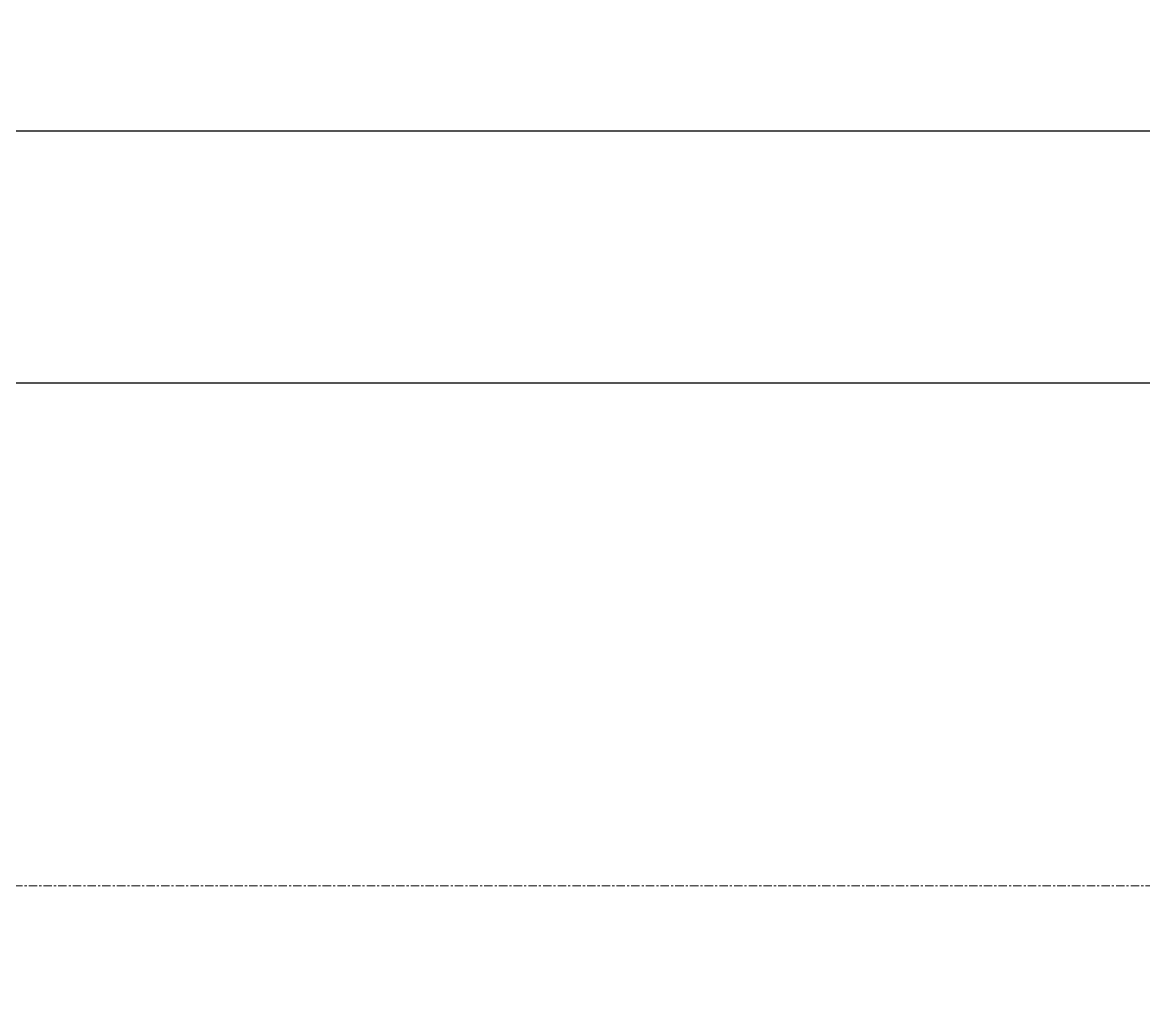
# Model space of a CAD drawing. Header units: millimetres. Extents: x -635893 to 717484, y -2208734 to -1510957.
# Drawn here: x -80895 to -79560, y -1607183 to -1606029 of the extents above; entities that cross this region are included whole.
import ezdxf

# ---------------------------------------------------------------- set-up
doc = ezdxf.new("R2010")
doc.units = ezdxf.units.MM
doc.linetypes.add('IDA - Grid Line', pattern=[3500, 2000, -500, 500, -500])
doc.layers.add('000_CTCI_CSA', color=7, linetype='Continuous')
doc.layers.add('A-_ANOTGRID_E', color=7, linetype='Continuous', lineweight=9)

msp = doc.modelspace()

# ---------------------------------------------------------------- linework, layer by layer
at = {"layer": '000_CTCI_CSA', "color": 252, "elevation": 0}
for points in [[(-162744.855, -1589068.065), (-164894.926, -1589067.614), (-164895.061, -1546157.217), (-94995.508, -1546157.61), (-94995.508, -1561947.532), (-87795.059, -1561947.534), (-87795.062, -1570157.61), (-85395.061, -1570157.61), (-85395.061, -1606157.61), (-75795.059, -1606157.61), (-75795.061, -1625257.404), (-71035.061, -1625257.403), (-71035.063, -1640056.825), (-145095.508, -1640056.826), (-145095.061, -1606156.826)], [(-162744.855, -1588767.609), (-164594.927, -1588767.614), (-164595.06, -1546457.219), (-95295.508, -1546457.608), (-95295.508, -1562247.532), (-88095.06, -1562247.534), (-88095.062, -1570457.61), (-85695.061, -1570457.61), (-85695.061, -1606457.61), (-76095.059, -1606457.61), (-76095.061, -1625557.404), (-71335.061, -1625557.403), (-71335.062, -1639756.825), (-144795.508, -1639756.826), (-144795.506, -1606156.826)]]:
    msp.add_lwpolyline(points, dxfattribs=at)
at = {"layer": 'A-_ANOTGRID_E', "color": 252, "linetype": 'IDA - Grid Line', "ltscale": 0.005}
msp.add_line((-54960.328, -1607056.826, 0), (-189425.313, -1607056.826, 0), dxfattribs=at)

doc.saveas('drawing.dxf')
